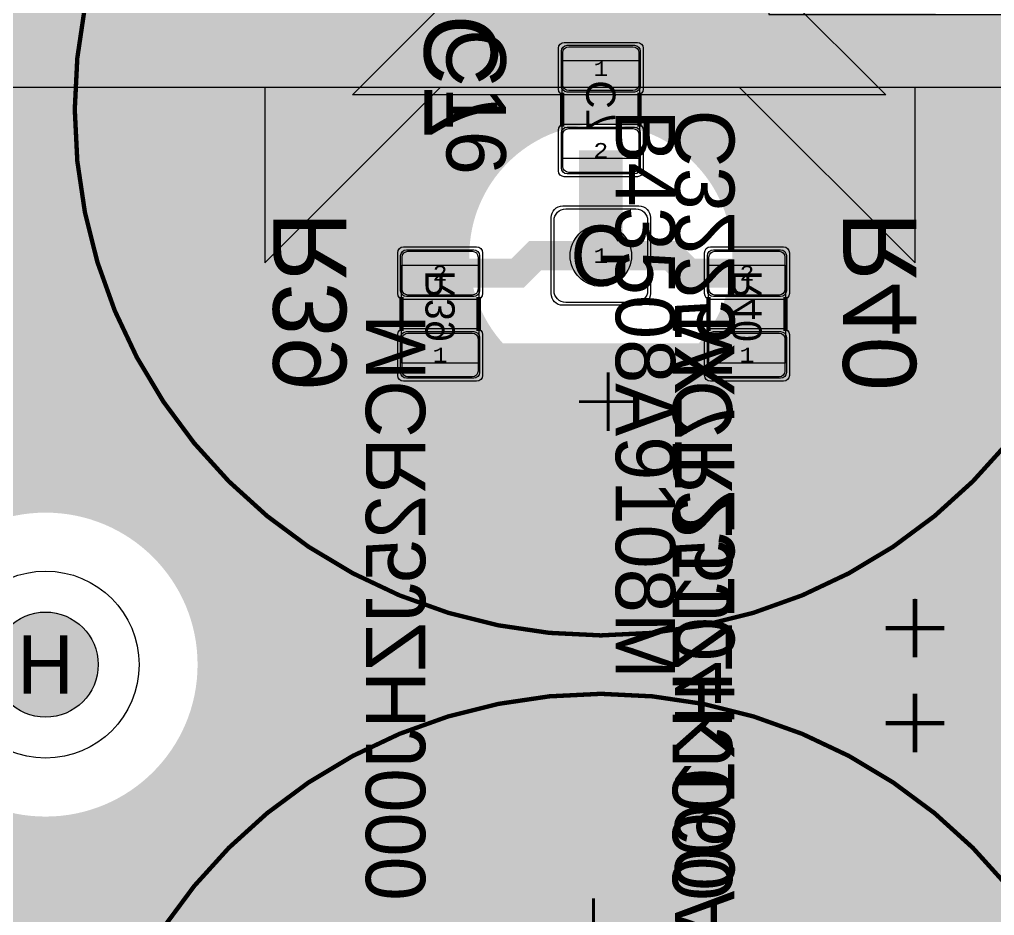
# Model space of a CAD drawing. Extents: x -2 to 260, y -54 to 137.
# Drawn here: x 69.11 to 102.47, y 72.41 to 103.08 of the extents above; entities that cross this region are included whole.
import ezdxf
from ezdxf.enums import TextEntityAlignment as Align

# ---------------------------------------------------------------- set-up
doc = ezdxf.new("R2010")
doc.units = 0
doc.header["$MEASUREMENT"] = 0
for name, color, linetype in [('ASSEMBLY_OUTLINES_BTM', 191, 'CONTINUOUS'), ('ASSEMBLY_OUTLINES_TOP', 102, 'CONTINUOUS'), ('ASSEMBLY_PART_NUMBERS_BTM', 191, 'CONTINUOUS'), ('ASSEMBLY_PART_NUMBERS_TOP', 102, 'CONTINUOUS'), ('ASSEMBLY_REF_DES_BTM', 191, 'CONTINUOUS'), ('ASSEMBLY_REF_DES_TOP', 102, 'CONTINUOUS'), ('DRILL_DRAWING', 21, 'CONTINUOUS'), ('GENERATED_SILKSCREEN_BTM', 255, 'CONTINUOUS'), ('GENERATED_SILKSCREEN_TOP', 140, 'CONTINUOUS'), ('MOUNTING_HOLE_PADS_LAYER14', 150, 'CONTINUOUS'), ('MOUNTING_HOLE_PADS_LAYER15', 230, 'CONTINUOUS'), ('MOUNTING_HOLES_LAYER_BOT17', 42, 'CONTINUOUS'), ('MOUNTING_HOLES_LAYER_TOP', 42, 'CONTINUOUS'), ('PART_HOLES_LAYER_BOTTOM', 30, 'CONTINUOUS'), ('PART_HOLES_LAYER_TOP', 30, 'CONTINUOUS'), ('PART_PADS_LAYER_BOTTOM', 230, 'CONTINUOUS'), ('PART_PADS_LAYER_TOP', 150, 'CONTINUOUS'), ('PART_PADS_SMD_BTM', 230, 'CONTINUOUS'), ('PIN_NUMBERS_BTM', 8, 'CONTINUOUS'), ('PIN_NUMBERS_TOP', 8, 'CONTINUOUS'), ('PLACEMENT_OUTLINES_BTM', 222, 'CONTINUOUS'), ('PLACEMENT_OUTLINES_TOP', 130, 'CONTINUOUS'), ('PLANE_DATA_LAYER_BOTTOM', 230, 'CONTINUOUS'), ('PLANE_DATA_LAYER_TOP', 150, 'CONTINUOUS'), ('PLANE_SHAPES_LAYER_BOTTOM', 230, 'CONTINUOUS'), ('PLANE_SHAPES_LAYER_TOP', 150, 'CONTINUOUS'), ('SILKSCREEN_OUTLINES_BTM', 211, 'CONTINUOUS'), ('SILKSCREEN_OUTLINES_TOP', 150, 'CONTINUOUS'), ('SILKSCREEN_REF_DES_BTM', 211, 'CONTINUOUS'), ('SOLDERMASK_PADS_BTM', 102, 'CONTINUOUS'), ('SOLDERMASK_PADS_TOP', 102, 'CONTINUOUS'), ('SOLDERPASTE_PADS_BTM', 254, 'CONTINUOUS'), ('TRACES_LAYER_BOTTOM', 230, 'CONTINUOUS')]:
    doc.layers.add(name, color=color, linetype=linetype)
doc.styles.add('COURIER_NEW', font='COUR.TTF')
doc.styles.add('VERIBEST_GERBER_0', font='txt')

msp = doc.modelspace()

# ---------------------------------------------------------------- hatches: boundary and pattern name
at = {"layer": 'MOUNTING_HOLES_LAYER_BOT17'}
h = msp.add_hatch(color=256, dxfattribs=at)
edge = h.paths.add_edge_path()
edge.add_arc((70, 81), 1.8, 0, 360)
at = {"layer": 'MOUNTING_HOLES_LAYER_TOP'}
h = msp.add_hatch(color=256, dxfattribs=at)
edge = h.paths.add_edge_path()
edge.add_arc((70, 81), 1.8, 0, 360)
at = {"layer": 'PART_HOLES_LAYER_BOTTOM'}
h = msp.add_hatch(color=256, dxfattribs=at)
edge = h.paths.add_edge_path()
edge.add_arc((89, 95), 1.05, 0, 360)
at = {"layer": 'PART_HOLES_LAYER_TOP'}
h = msp.add_hatch(color=256, dxfattribs=at)
edge = h.paths.add_edge_path()
edge.add_arc((89, 95), 1.05, 0, 360)
at = {"layer": 'PLANE_DATA_LAYER_BOTTOM'}
h = msp.add_hatch(color=256, dxfattribs=at)
h.paths.add_polyline_path([(191.25, 106.968438), (191.249998, 96.03156), (191.249998, 96.031559, -0.198909956), (191.22768, 95.977678), (190.022322, 94.77232, -0.198913366), (189.96844, 94.750002), (177.031562, 94.75, -0.198913366), (176.97768, 94.772318), (171.000002, 100.749998, 0.207684346), (170.999996, 100.75), (166.9262, 100.75, -0.414213562), (166.85, 100.8262), (166.85, 102, 0.414213562), (166.15, 102.7), (163.85, 102.7, 0.414213562), (163.15, 102), (163.15, 100.8262, -0.414213562), (163.0738, 100.75), (159.250004, 100.75, 0.207684346), (159.249998, 100.749998), (153.772321, 95.272318, -0.198913366), (153.718439, 95.25), (139.031562, 95.25, -0.198913366), (138.97768, 95.272318), (133.500002, 100.749998, 0.207684346), (133.499996, 100.75), (128.893236, 100.75, -0.414213562), (128.817036, 100.8262), (128.817036, 100.826201, -0.073248693), (128.820272, 100.848171, 0.073250446), (128.85, 101.05), (128.85, 102.25, 0.414213562), (128.15, 102.95), (127.916493, 102.95, -0.803254448), (127.884402, 103.095313, 4.528129598), (126.115598, 103.095313, -0.803254448), (126.083507, 102.95), (125.85, 102.95, 0.414213562), (125.15, 102.25), (125.15, 101.05, 0.073250446), (125.179728, 100.848171, -0.073248693), (125.182964, 100.826201), (125.182964, 100.8262, -0.414213562), (125.106764, 100.75), (121.750004, 100.75, 0.207684346), (121.749998, 100.749998), (115.772321, 94.772318, -0.198913366), (115.718439, 94.75), (99.781562, 94.75, -0.198913366), (99.72768, 94.772318), (93.750002, 100.749998, 0.207684346), (93.749996, 100.75), (90.9262, 100.75, -0.414213562), (90.85, 100.8262), (90.85, 102, 0.414213562), (90.15, 102.7), (87.85, 102.7, 0.414213562), (87.15, 102), (87.15, 100.8262, -0.414213562), (87.0738, 100.75), (83.500004, 100.75, 0.207684346), (83.499998, 100.749998), (77.522321, 94.772318, -0.198913366), (77.468439, 94.75), (61.031562, 94.75, -0.198913366), (60.97768, 94.772318), (55.000002, 100.749998, 0.207684346), (54.999996, 100.75), (52.893236, 100.75, -0.414213562), (52.817036, 100.8262), (52.817036, 100.826201, -0.073248693), (52.820272, 100.848171, 0.073250446), (52.85, 101.05), (52.85, 102.25, 0.414213562), (52.15, 102.95), (51.916493, 102.95, -0.803254448), (51.884402, 103.095313, 4.528129598), (50.115598, 103.095313, -0.803254448), (50.083507, 102.95), (49.85, 102.95, 0.414213562), (49.15, 102.25), (49.15, 101.05, 0.073250446), (49.179728, 100.848171, -0.073248693), (49.182964, 100.826201), (49.182964, 100.8262, -0.414213562), (49.106764, 100.75), (46.500004, 100.75, 0.207684346), (46.499998, 100.749998), (39.250002, 93.500002), (39.25, 93.499996), (39.250003, 86.190265), (39.250003, 86.190264, -0.535776083), (39.144366, 86.11998, 1.502987551), (39.144365, 75.88002, -0.535776083), (39.250002, 75.809736), (39.250002, 75.809735), (39.25, 69.000004), (39.250003, 68.999999), (46.999998, 61.250002, 0.207684346), (47.000004, 61.25), (49.0738, 61.25, -0.414213562), (49.15, 61.1738), (49.15, 60, 0.414213562), (49.85, 59.3), (52.15, 59.3, 0.414213562), (52.85, 60), (52.85, 61.173799, -0.414213562), (52.9262, 61.249999), (64.449099, 61.249998), (64.96844, 61.249998, -0.198913366), (65.022322, 61.22768), (79.22768, 47.022322, -0.198909956), (79.249998, 46.968441), (79.249998, 46.96844), (79.25, 32.8262, -0.414213562), (79.1738, 32.75), (16.78156, 32.750002, -0.198913366), (16.727678, 32.77232), (14.02232, 35.477678, -0.198909956), (14.000002, 35.531559), (14.000002, 100.71844, -0.198909956), (14.02232, 100.772321), (22.227678, 108.97768, -0.198913366), (22.28156, 108.999998), (58.71844, 108.999998, -0.198913366), (58.772322, 108.97768), (63.499998, 104.250002, 0.207684346), (63.500004, 104.25), (76.249996, 104.25, 0.207684346), (76.250002, 104.250002), (80.977679, 108.977682, -0.198913366), (81.031561, 109), (94.718438, 109, -0.198913366), (94.77232, 108.977682), (100.499998, 103.250002, 0.207684346), (100.500004, 103.25), (115.499996, 103.25, 0.207684346), (115.500002, 103.250002), (121.227679, 108.977682, -0.198913366), (121.281561, 109), (135.968438, 109, -0.198913366), (136.02232, 108.977682), (139.999998, 105.000002, 0.207684346), (140.000004, 105), (152.249996, 105, 0.207684346), (152.250002, 105.000002), (156.227679, 108.977682, -0.198913366), (156.281561, 109), (162.9, 109), (189.21844, 108.999998, -0.198913366), (189.272322, 108.97768), (191.227682, 107.02232, -0.198909956), (191.25, 106.968439)], flags=0)
h.paths.add_polyline_path([(30, 40, -1), (41, 40, -1)], flags=0)
h.paths.add_polyline_path([(48.9, 57, -1), (53.1, 57, -1)], flags=0)
h.paths.add_polyline_path([(64.449099, 48, -1), (75.550901, 48, -1)], flags=0)
h.paths.add_polyline_path([(86.9, 105, -1), (91.1, 105, -1)], flags=0)
h.paths.add_polyline_path([(162.9, 105, -1), (167.1, 105, -1)], flags=0)
for points in [[(88.025, 101.4), (87.0738, 101.4)], [(89.975, 101.4), (90.9262, 101.4)], [(82.525, 91.6), (81.5738, 91.6)], [(84.475, 91.6), (85.4262, 91.6)], [(93.025, 91.6), (92.0738, 91.6)], [(94.975, 91.6), (95.9262, 91.6)], [(83.5, 91.175), (83.5, 90.2238)], [(94, 91.175), (94, 90.2238)]]:
    msp.add_hatch(color=256, dxfattribs=at).paths.add_polyline_path(points, is_closed=False, flags=0)
h = msp.add_hatch(color=256, dxfattribs=at)
h.paths.add_polyline_path([(215, 72.9262, -0.414213562), (214.9238, 72.85), (213.75, 72.85, 0.414213562), (213.05, 72.15), (213.05, 69.85, 0.414213562), (213.75, 69.15), (214.9238, 69.15, -0.414213562), (215, 69.0738), (215, 68.8262, -0.414213562), (214.9238, 68.75), (199.5762, 68.75, -0.414213562), (199.5, 68.8262), (199.5, 76.749996), (199.499997, 76.750001), (197.750002, 78.499998, 0.207684346), (197.749996, 78.5), (192.000004, 78.5, 0.207684346), (191.999998, 78.499998), (190.250002, 76.750002), (190.25, 76.749996), (190.25, 69.8262, -0.414213562), (190.1738, 69.75), (171.4262, 69.75, -0.414213562), (171.35, 69.8262), (171.35, 71, 0.414213562), (170.65, 71.7), (168.35, 71.7, 0.414213562), (167.65, 71), (167.65, 69.8262, -0.414213562), (167.5738, 69.75), (162.1762, 69.75, -0.414213562), (162.1, 69.8262), (162.1, 71, 0.414213562), (161.4, 71.7), (159.1, 71.7, 0.414213562), (158.4, 71), (158.4, 69.8262, -0.414213562), (158.3238, 69.75), (133.9262, 69.75, -0.414213562), (133.85, 69.8262), (133.85, 70.75, 0.414213562), (133.15, 71.45), (130.85, 71.45, 0.414213562), (130.15, 70.75), (130.15, 69.8262, -0.414213562), (130.0738, 69.75), (123.4262, 69.75, -0.414213562), (123.35, 69.8262), (123.35, 70.75, 0.414213562), (122.65, 71.45), (120.35, 71.45, 0.414213562), (119.65, 70.75), (119.65, 69.549999, 0.035735183), (119.657133, 69.450323, -0.035737133), (119.65791, 69.439472), (119.65791, 69.439471, -0.198909956), (119.635592, 69.38559), (98.750002, 48.500002), (98.75, 48.499996), (98.750002, 29.281565), (98.750002, 29.281564, -0.198909956), (98.727684, 29.227683), (93.000002, 23.500002), (93, 23.499996), (93, 12.5762, -0.414213562), (92.9238, 12.5), (89.5762, 12.5, -0.414213562), (89.5, 12.5762), (89.5, 23.499996), (89.499997, 23.500001), (83.77232, 29.227678, -0.198909956), (83.750002, 29.281559), (83.750002, 29.28156), (83.75, 46.499996), (83.749997, 46.500001), (60.500002, 69.749998, 0.207684346), (60.499996, 69.75), (57.4262, 69.75, -0.414213562), (57.35, 69.8262), (57.35, 70.75, 0.414213562), (56.65, 71.45), (54.35, 71.45, 0.414213562), (53.65, 70.75), (53.65, 69.826201, -0.414213562), (53.5738, 69.750001), (48.4262, 69.750001, -0.414213562), (48.35, 69.826201), (48.35, 70.75, 0.414213562), (47.65, 71.45), (45.35, 71.45, 0.414213562), (44.65, 70.75), (44.65, 69.826202, -0.414213562), (44.5738, 69.750002), (43.53156, 69.750002, -0.198913366), (43.477678, 69.77232), (43.02232, 70.227678, -0.198909956), (43.000002, 70.281559), (43.000002, 91.218441, -0.198909956), (43.02232, 91.272322), (43.727678, 91.97768, -0.198913366), (43.78156, 91.999998), (44.3238, 91.999998, -0.414213562), (44.4, 91.923798), (44.4, 90.75, 0.414213562), (45.1, 90.05), (47.4, 90.05, 0.414213562), (48.1, 90.75), (48.1, 91.923798, -0.414213562), (48.1762, 91.999998), (53.5738, 91.999998, -0.414213562), (53.65, 91.923798), (53.65, 90.75, 0.414213562), (54.35, 90.05), (56.65, 90.05, 0.414213562), (57.35, 90.75), (57.35, 91.923798, -0.414213562), (57.4262, 91.999998), (64.797837, 91.999998), (81, 91.999999), (81.5738, 91.999999, -0.414213562), (81.65, 91.923799), (81.65, 91, 0.414213562), (82.35, 90.3), (84.65, 90.3, 0.414213562), (85.35, 91), (85.35, 91.923799, -0.414213562), (85.4262, 91.999999), (92.0738, 91.999999, -0.414213562), (92.15, 91.923799), (92.15, 91, 0.414213562), (92.85, 90.3), (95.15, 90.3, 0.414213562), (95.85, 91), (95.85, 91.923799, -0.414213562), (95.9262, 91.999999), (119.5738, 91.999999, -0.414213562), (119.65, 91.923799), (119.65, 91, 0.414213562), (120.35, 90.3), (122.65, 90.3, 0.414213562), (123.35, 91), (123.35, 91.923799, -0.414213562), (123.4262, 91.999999), (130.0738, 91.999999, -0.414213562), (130.15, 91.923799), (130.15, 91, 0.414213562), (130.85, 90.3), (133.15, 90.3, 0.414213562), (133.85, 91), (133.85, 91.923799, -0.414213562), (133.9262, 91.999999), (140.797837, 91.999999), (158.3238, 92, -0.414213562), (158.4, 91.9238), (158.4, 91, 0.414213562), (159.1, 90.3), (161.4, 90.3, 0.414213562), (162.1, 91), (162.1, 91.9238, -0.414213562), (162.1762, 92), (167.8238, 92, -0.414213562), (167.9, 91.9238), (167.9, 91, 0.414213562), (168.6, 90.3), (170.9, 90.3, 0.414213562), (171.6, 91), (171.6, 91.9238, -0.414213562), (171.6762, 92), (190.249996, 92, 0.207684346), (190.250002, 92.000002), (193.227679, 94.977682, -0.198913366), (193.281561, 95), (198.71844, 94.999998, -0.198913366), (198.772322, 94.97768), (201.22768, 92.522322, -0.198909956), (201.249998, 92.468441), (201.249998, 92.46844), (201.25, 87.000004), (201.250003, 86.999999), (209, 79.25), (209.749998, 78.500002, 0.207684346), (209.750004, 78.5), (214.21844, 78.499998, -0.198913366), (214.272322, 78.47768), (214.977682, 77.77232, -0.198909956), (215, 77.718439)], flags=0)
h.paths.add_polyline_path([(64.797837, 81, -1), (75.202163, 81, -1)], flags=0)
h.paths.add_polyline_path([(89.98, 14.19, -1), (92.68, 14.19, -1)], flags=0)
h.paths.add_polyline_path([(89.98, 18, -1), (92.68, 18, -1)], flags=0)
h.paths.add_polyline_path([(89.98, 21.81, -1), (92.68, 21.81, -1)], flags=0)
h.paths.add_polyline_path([(96.999998, 65.249998), (97, 65.250004), (97, 68.249996), (96.999997, 68.250001), (95.622318, 69.62768, -0.198909956), (95.6, 69.681561), (95.6, 70.75, 0.414213562), (94.9, 71.45), (92.6, 71.45, 0.414213562), (91.9, 70.75), (91.9, 69.8262, -0.414213562), (91.8238, 69.75), (86.1762, 69.75, -0.414213562), (86.1, 69.8262), (86.1, 70.75, 0.414213562), (85.4, 71.45), (83.1, 71.45, 0.414213562), (82.4, 70.75), (82.4, 69.8262, -0.414213562), (82.3238, 69.75), (81.000008, 69.75, 0.414213562), (81, 69.749992), (81, 69.250008, 0.414213562), (81.000008, 69.25), (82.316036, 69.249998, -0.414213562), (82.392236, 69.173798), (82.392236, 69.173797, -0.198909956), (82.369918, 69.119916), (81.000002, 67.750002), (81, 67.749996), (81, 65.250004), (81.000003, 65.249999), (82.499998, 63.750002, 0.207684346), (82.500004, 63.75), (85.4238, 63.75, -0.414213562), (85.5, 63.6738), (85.5, 53.500008, 0.414213562), (85.500008, 53.5), (92.749992, 53.5, 0.414213562), (92.75, 53.500008), (92.75, 63.6738, -0.414213562), (92.8262, 63.75), (95.499996, 63.75, 0.207684346), (95.500002, 63.750002)], flags=0)
h.paths.add_polyline_path([(102.797837, 81, -1), (113.202163, 81, -1)], flags=0)
h.paths.add_polyline_path([(140.797837, 81, -1), (151.202163, 81, -1)], flags=0)
h.paths.add_polyline_path([(173.797837, 81, -1), (184.202163, 81, -1)], flags=0)
h.paths.add_polyline_path([(209, 71, -1), (212.5, 71, -1)], flags=0)
h.paths.add_polyline_path([(213.1, 73.15, 0.414213562), (213.8, 73.85), (213.8, 75.15, 0.414213562), (213.1, 75.85), (209.9, 75.85, 0.414213562), (209.2, 75.15), (209.2, 73.85, 0.414213562), (209.9, 73.15)], flags=0)
at = {"layer": 'PLANE_DATA_LAYER_TOP'}
h = msp.add_hatch(color=256, dxfattribs=at)
h.paths.add_polyline_path([(256.75, 69.0762, -0.414213562), (256.6738, 69), (217.28156, 69.000002, -0.198913366), (217.227678, 69.02232), (212.250002, 73.999998, 0.207684346), (212.249996, 74), (207.000004, 74, 0.207684346), (206.999998, 73.999998), (203.022321, 70.022318, -0.198913366), (202.968439, 70), (194.250004, 70, 0.207684346), (194.249998, 69.999998), (191.000002, 66.750002), (191, 66.749996), (190.999998, 50.03156), (190.999998, 50.031559, -0.198909956), (190.97768, 49.977678), (189.272322, 48.27232, -0.198913366), (189.21844, 48.250002), (151.316201, 48.25, -0.396375402), (151.240144, 48.321533, 0.969816636), (140.75, 48), (140.75, 47.999999, 0.169411863), (141.889093, 44.734583, -0.169411131), (141.905626, 44.687188), (141.905626, 44.687187, -0.198909956), (141.883308, 44.633306), (141.272322, 44.02232, -0.198913366), (141.21844, 44.000002), (111.601695, 44, -0.683758196), (111.550167, 44.132336, 0.210053478), (113.25, 47.999999), (113.25, 48, 1.564143144), (104.59963, 44.000002), (104.599633, 44, -0.307107077), (104.647644, 43.929206), (104.647644, 43.929205, -0.198909956), (104.625326, 43.875324), (98.000002, 37.250002), (98, 37.249996), (98, 12.5762, -0.414213562), (97.9238, 12.5), (94.8262, 12.5, -0.414213562), (94.75, 12.5762), (94.75, 30.249996), (94.749997, 30.250001), (85.000002, 39.999998, 0.207684346), (84.999996, 40), (40.825655, 40, -0.410029908), (40.749463, 40.07511, 0.545155528), (33.263933, 44.75, 0.208175495), (30.499999, 41.600779, 0.074019), (30.250537, 40.07511, -0.410029908), (30.174345, 40), (27.53156, 40.000002, -0.198913366), (27.477678, 40.02232), (22.77232, 44.727678, -0.198909956), (22.750002, 44.781559), (22.750002, 100.46844, -0.198909956), (22.77232, 100.522321), (29.477679, 107.227682, -0.198913366), (29.531561, 107.25), (31.75, 107.25), (46.25, 107.249998), (50.8488, 107.249998, -0.414213562), (50.925, 107.173798), (50.925, 107.170941, -0.393991976), (50.854094, 107.094925, 28.750872735), (51.145906, 107.094925, -0.393991976), (51.075, 107.170941), (51.075, 107.173798, -0.414213562), (51.1512, 107.249998), (52.71844, 107.249998, -0.198913366), (52.772322, 107.22768), (59.499998, 100.500002, 0.207684346), (59.500004, 100.5), (80.499996, 100.5, 0.207684346), (80.500002, 100.500002), (84.5, 104.500001), (86.9, 106.900002), (87.477678, 107.47768, -0.198913366), (87.53156, 107.499998), (91.71844, 107.499998, -0.198913366), (91.772322, 107.47768), (95.06, 104.190001), (98.749998, 100.500002, 0.207684346), (98.750004, 100.5), (117.999996, 100.5, 0.207684346), (118.000002, 100.500002), (122.5, 105.000001), (124.9, 107.400002), (124.977678, 107.47768, -0.198913366), (125.03156, 107.499998), (129.71844, 107.499998, -0.198913366), (129.772322, 107.47768), (136.749998, 100.500002, 0.207684346), (136.750004, 100.5), (156.749996, 100.5, 0.207684346), (156.750002, 100.500002), (160.5, 104.250001), (160.75, 104.500001), (162.9, 106.650002), (163.727678, 107.47768, -0.198913366), (163.78156, 107.499998), (172.96844, 107.499998, -0.198913366), (173.022322, 107.47768), (173.75, 106.750002), (184.5, 96.000001), (193.5, 87), (193.749998, 86.750002, 0.207684346), (193.750004, 86.75), (209.999996, 86.75, 0.207684346), (210.000002, 86.750002), (211.999998, 88.749998), (212, 88.750004), (212.000002, 97.46844), (212.000002, 97.468441, -0.198909956), (212.02232, 97.522322), (212.477678, 97.97768, -0.198913366), (212.53156, 97.999998), (214.96844, 97.999998, -0.198913366), (215.022322, 97.97768), (215.47768, 97.522322, -0.198909956), (215.499998, 97.468441), (215.499998, 97.46844), (215.5, 88.750004), (215.500003, 88.749999), (217.499998, 86.750002, 0.207684346), (217.500004, 86.75), (231.999996, 86.75, 0.207684346), (232.000002, 86.750002), (244.977678, 99.72768, -0.198913366), (245.03156, 99.749998), (250.71844, 99.749998, -0.198913366), (250.772322, 99.72768), (251.22768, 99.272322, -0.198909956), (251.249998, 99.218441), (251.249998, 94.531559, -0.198909956), (251.22768, 94.477678), (250.772322, 94.02232, -0.198913366), (250.71844, 94.000002), (248.500004, 94, 0.207684346), (248.499998, 93.999998), (243.750002, 89.250002), (243.75, 89.249996), (243.75, 82.500004), (243.750003, 82.499999), (245.1, 81.150001), (247.499998, 78.750002, 0.207684346), (247.500004, 78.75), (256.6738, 78.75, -0.414213562), (256.75, 78.6738)], flags=0)
h.paths.add_polyline_path([(31.75, 81, -1), (42.25, 81, -1)], flags=0)
h.paths.add_polyline_path([(48.9, 57, -1), (53.1, 57, -1)], flags=0)
h.paths.add_polyline_path([(46.5, 95, -1), (55.5, 95, -1)], flags=0)
h.paths.add_polyline_path([(46.25, 67, -1), (55.75, 67, -1)], flags=0)
h.paths.add_polyline_path([(64.75, 81, -1), (75.25, 81, -1)], flags=0)
h.paths.add_polyline_path([(64.511376, 48, -1), (75.488624, 48, -1)], flags=0)
h.paths.add_polyline_path([(86.9, 57, -1), (91.1, 57, -1)], flags=0)
h.paths.add_polyline_path([(86.9, 105, -1), (91.1, 105, -1)], flags=0)
h.paths.add_polyline_path([(84.5, 67, -1), (93.5, 67, -1)], flags=0)
h.paths.add_polyline_path([(84.5, 95, -1), (93.5, 95, -1)], flags=0)
h.paths.add_polyline_path([(95.06, 14.19, -1), (97.76, 14.19, -1)], flags=0)
h.paths.add_polyline_path([(95.06, 18, -1), (97.76, 18, -1)], flags=0)
h.paths.add_polyline_path([(95.06, 21.81, -1), (97.76, 21.81, -1)], flags=0)
h.paths.add_polyline_path([(102.75, 81, -1), (113.25, 81, -1)], flags=0)
h.paths.add_polyline_path([(124.9, 57, -1), (129.1, 57, -1)], flags=0)
h.paths.add_polyline_path([(124.9, 105, -1), (129.1, 105, -1)], flags=0)
h.paths.add_polyline_path([(122.5, 67, -1), (131.5, 67, -1)], flags=0)
h.paths.add_polyline_path([(122.5, 95, -1), (131.5, 95, -1)], flags=0)
h.paths.add_polyline_path([(140.75, 81, -1), (151.25, 81, -1)], flags=0)
h.paths.add_polyline_path([(162.9, 57, -1), (167.1, 57, -1)], flags=0)
h.paths.add_polyline_path([(162.9, 105, -1), (167.1, 105, -1)], flags=0)
h.paths.add_polyline_path([(160.75, 95, -1), (169.25, 95, -1)], flags=0)
h.paths.add_polyline_path([(160.5, 67, -1), (169.5, 67, -1)], flags=0)
h.paths.add_polyline_path([(173.75, 81, -1), (184.25, 81, -1)], flags=0)
h.paths.add_polyline_path([(188.6, 48.8, 0.414213562), (189.5, 49.7), (189.5, 52.3, 0.414213562), (188.6, 53.2), (185.4, 53.2, 0.414213562), (184.5, 52.3), (184.5, 49.7, 0.414213562), (185.4, 48.8)], flags=0)
h.paths.add_polyline_path([(188.6, 56.3, 0.414213562), (189.5, 57.2), (189.5, 59.8, 0.414213562), (188.6, 60.7), (185.4, 60.7, 0.414213562), (184.5, 59.8), (184.5, 57.2, 0.414213562), (185.4, 56.3)], flags=0)
h.paths.add_polyline_path([(188.6, 63.55, 0.414213562), (189.5, 64.45), (189.5, 67.05, 0.414213562), (188.6, 67.95), (185.4, 67.95, 0.414213562), (184.5, 67.05), (184.5, 64.45, 0.414213562), (185.4, 63.55)], flags=0)
h.paths.add_polyline_path([(195.913742, 73.56043, 0.233034355), (196.5, 74.749999), (196.5, 74.75, 1), (193.5, 74.75), (193.5, 74.749999, 0.233034355), (194.086258, 73.56043, -0.492832038), (194.086258, 73.43957, 0.233034355), (193.5, 72.250001), (193.5, 72.25, 1), (196.5, 72.25), (196.5, 72.250001, 0.233034355), (195.913742, 73.43957, -0.492832038)], flags=0)
h.paths.add_polyline_path([(212.2, 90.25, -1), (215.2, 90.25, -1)], flags=0)
h.paths.add_polyline_path([(212.2, 95.75, -1), (215.2, 95.75, -1)], flags=0)
h.paths.add_polyline_path([(218.75, 71, -1), (222.25, 71, -1)], flags=0)
h.paths.add_polyline_path([(246.6, 97.575, -1), (250.4, 97.575, -1)], flags=0)
h.paths.add_polyline_path([(247.75, 76.95, -1), (250.75, 76.95, -1)], flags=0)
h.paths.add_polyline_path([(249.312143, 71.584474, 3.137153567), (249.312143, 72.915526, -0.516570245), (249.187857, 72.915526, 0.516575837), (247.312143, 72.915526, -0.516570245), (247.187857, 72.915526, 3.137153567), (247.187857, 71.584474, -0.516570245), (247.312143, 71.584474, 0.516575837), (249.187857, 71.584474, -0.516570245)], flags=0)
h.paths.add_polyline_path([(253.25, 76.95, -1), (256.25, 76.95, -1)], flags=0)
at = {"layer": 'PLANE_SHAPES_LAYER_BOTTOM'}
for points in [[(191.25, 100.75), (14, 100.75), (22.25, 109), (58.75, 109), (59.75, 108), (59.75, 104.25), (81, 104.25), (81, 109), (94.75, 109), (94.75, 103.25), (121.25, 103.25), (121.25, 109), (136, 109), (136, 105), (156.25, 105), (156.25, 109), (189.25, 109), (191.25, 107)], [(77.5, 94.75), (83.5, 100.75), (77.5, 100.75)], [(93.75, 100.75), (99.75, 94.75), (99.75, 100.75)]]:
    msp.add_hatch(color=256, dxfattribs=at).paths.add_polyline_path(points, flags=0)
h = msp.add_hatch(color=256, dxfattribs=at)
h.paths.add_polyline_path([(190.25, 69.75), (43.5, 69.75), (43, 70.25), (43, 91.25), (43.75, 92), (190.25, 92)])
h.paths.add_polyline_path([(64.797837, 81, -1), (75.202163, 81, -1)], flags=0)
h.paths.add_polyline_path([(102.797837, 81, -1), (113.202163, 81, -1)], flags=0)
h.paths.add_polyline_path([(140.797837, 81, -1), (151.202163, 81, -1)], flags=0)
h.paths.add_polyline_path([(173.797837, 81, -1), (184.202163, 81, -1)], flags=0)
at = {"layer": 'PLANE_SHAPES_LAYER_TOP'}
msp.add_hatch(color=256, dxfattribs=at).paths.add_polyline_path([(98.75, 100.5), (80.5, 100.5), (87.5, 107.5), (91.75, 107.5)], flags=0)
h = msp.add_hatch(color=256, dxfattribs=at)
h.paths.add_polyline_path([(191, 50), (189.25, 48.25), (151.244044, 48.25, 1.382370896), (141.931678, 44.681678), (141.25, 44), (111.400368, 44, 2.720293875), (104.599632, 44), (103.5, 44), (98, 38.5), (98, 44.75), (87.75, 44.75), (87.75, 40), (40.75, 40, 0.00011719), (40.749999, 40.002461, 0.549651854), (33.263932, 44.75), (22.75, 44.75), (22.75, 100.5), (180, 100.5), (180, 97.5), (183, 97.5), (191, 89.5)], flags=0)
h.paths.add_polyline_path([(31.75, 81, -1), (42.25, 81, -1)], flags=0)
h.paths.add_polyline_path([(46.5, 95, -1), (55.5, 95, -1)], flags=0)
h.paths.add_polyline_path([(46.25, 67, -1), (55.75, 67, -1)], flags=0)
h.paths.add_polyline_path([(64.75, 81, -1), (75.25, 81, -1)], flags=0)
h.paths.add_polyline_path([(64.511376, 48, -1), (75.488624, 48, -1)], flags=0)
h.paths.add_polyline_path([(84.5, 67, -1), (93.5, 67, -1)], flags=0)
h.paths.add_polyline_path([(84.5, 95, -1), (93.5, 95, -1)], flags=0)
h.paths.add_polyline_path([(102.75, 81, -1), (113.25, 81, -1)], flags=0)
h.paths.add_polyline_path([(122.5, 67, -1), (131.5, 67, -1)], flags=0)
h.paths.add_polyline_path([(122.5, 95, -1), (131.5, 95, -1)], flags=0)
h.paths.add_polyline_path([(140.75, 81, -1), (151.25, 81, -1)], flags=0)
h.paths.add_polyline_path([(160.75, 95, -1), (169.25, 95, -1)], flags=0)
h.paths.add_polyline_path([(160.5, 67, -1), (169.5, 67, -1)], flags=0)
h.paths.add_polyline_path([(173.75, 81, -1), (184.25, 81, -1)], flags=0)

# ---------------------------------------------------------------- linework, layer by layer
at = {"layer": 'ASSEMBLY_OUTLINES_BTM'}
for points in [[(87.68, 98.33), (87.68, 101.68), (90.32, 101.68), (90.32, 98.33)], [(82.18, 91.32), (82.18, 94.67), (84.82, 94.67), (84.82, 91.32)], [(92.68, 91.32), (92.68, 94.67), (95.32, 94.67), (95.32, 91.32)]]:
    msp.add_lwpolyline(points, close=True, dxfattribs=at)
at = {"layer": 'ASSEMBLY_OUTLINES_TOP', "const_width": 0.1}
for points in [[(89.25, 91), (89.25, 89)], [(88.25, 90), (90.25, 90)], [(88.75, 71), (88.75, 73)]]:
    msp.add_lwpolyline(points, dxfattribs=at)
at = {"layer": 'ASSEMBLY_OUTLINES_TOP'}
for centre in [(89, 100), (89, 100), (89, 62), (89, 62)]:
    msp.add_circle(centre, 18, dxfattribs=at)
at = {"layer": 'GENERATED_SILKSCREEN_BTM'}
for points, const_width in [([(85.44, 102.47), (85.0975, 102.89), (85.09, 102.9025), (85.08, 102.905), (85.07, 102.91), (85.0575, 102.9125), (83.3425, 102.9125), (83.33, 102.91), (83.32, 102.905), (83.315, 102.9), (83.31, 102.8975), (83.3025, 102.89), (82.96, 102.47), (82.9575, 102.4625), (82.955, 102.455), (82.9525, 102.4525), (82.95, 102.4425), (82.95, 101.6), (82.9525, 101.5875), (82.955, 101.5825), (82.9575, 101.575), (82.96, 101.5675), (83.3025, 101.145), (83.315, 101.135), (83.335, 101.13), (83.3475, 101.1325), (83.3625, 101.1375), (83.3725, 101.145), (83.3825, 101.1575), (83.39, 101.17), (83.3925, 101.1825), (83.3925, 101.195), (83.385, 101.205), (83.0525, 101.6175), (83.0525, 102.425), (83.3675, 102.81), (85.0325, 102.81), (85.3475, 102.425), (85.3475, 101.6175), (85.015, 101.205), (85.01, 101.195), (85.0075, 101.1825), (85.01, 101.17), (85.0175, 101.1575), (85.0275, 101.145), (85.04, 101.1375), (85.0525, 101.1325), (85.07, 101.13), (85.085, 101.135), (85.0975, 101.145), (85.44, 101.5675), (85.445, 101.5775), (85.4475, 101.58), (85.4475, 101.5875), (85.45, 101.59), (85.45, 101.5925), (85.45, 101.6), (85.45, 102.4425), (85.4475, 102.4525), (85.445, 102.4625), (85.44, 102.47)], 0.25), ([(85.375, 100.21), (85.3925, 100.215), (85.41, 100.2125), (85.425, 100.2), (85.435, 100.1875), (85.44, 100.17), (85.4425, 100.1525), (85.435, 100.1375), (85.4225, 100.125), (83.025, 98.7775), (83.0125, 98.7725), (83.0025, 98.7725), (82.9925, 98.7725), (82.9825, 98.7775), (82.9675, 98.785), (82.9575, 98.795), (82.9525, 98.8075), (82.95, 98.82), (82.95, 100.5075), (82.955, 100.525), (82.9675, 100.5375), (82.9825, 100.5475), (83.0025, 100.55), (83.02, 100.5475), (83.0375, 100.5375), (83.05, 100.525), (83.0525, 100.5075), (83.0525, 98.905), (85.375, 100.21)], 0.25), ([(78.73, 94.39125), (78.725, 94.38375), (78.7125, 94.38125), (78.7, 94.37375), (78.6875, 94.37375), (78.1725, 94.37375), (78.16, 94.37375), (78.1525, 94.38125), (78.145, 94.38125), (78.1425, 94.38375), (78.14, 94.38625), (78.1325, 94.39125), (77.79, 94.81625), (77.785, 94.82875), (77.7825, 94.83625), (77.78, 94.84875), (77.78, 96.10875), (77.785, 96.13125), (77.7975, 96.14375), (77.8125, 96.15875), (77.83, 96.16375), (80.23, 96.16375), (80.25, 96.15875), (80.2625, 96.14625), (80.27, 96.13125), (80.2725, 96.11375), (80.27, 96.09375), (80.2625, 96.07625), (80.25, 96.06375), (80.23, 96.05875), (79.08, 96.05875), (79.08, 94.88375), (80.245, 94.47375), (80.2625, 94.46375), (80.2725, 94.44625), (80.275, 94.42625), (80.27, 94.41125), (80.2625, 94.39625), (80.2475, 94.38375), (80.2325, 94.37625), (80.2125, 94.38125), (79.0475, 94.79125), (78.73, 94.39125)], 0.254), ([(77.8825, 96.05875), (77.8825, 94.86125), (78.1975, 94.47375), (78.6625, 94.47375), (78.98, 94.86125), (78.98, 96.05875), (77.8825, 96.05875)], 0.254), ([(98.23, 94.39125), (98.225, 94.38375), (98.2125, 94.38125), (98.2, 94.37375), (98.1875, 94.37375), (97.6725, 94.37375), (97.66, 94.37375), (97.6525, 94.38125), (97.645, 94.38125), (97.6425, 94.38375), (97.64, 94.38625), (97.6325, 94.39125), (97.29, 94.81625), (97.285, 94.82875), (97.2825, 94.83625), (97.28, 94.84875), (97.28, 96.10875), (97.285, 96.13125), (97.2975, 96.14375), (97.3125, 96.15875), (97.33, 96.16375), (99.73, 96.16375), (99.75, 96.15875), (99.7625, 96.14625), (99.77, 96.13125), (99.7725, 96.11375), (99.77, 96.09375), (99.7625, 96.07625), (99.75, 96.06375), (99.73, 96.05875), (98.58, 96.05875), (98.58, 94.88375), (99.745, 94.47375), (99.7625, 94.46375), (99.7725, 94.44625), (99.775, 94.42625), (99.77, 94.41125), (99.7625, 94.39625), (99.7475, 94.38375), (99.7325, 94.37625), (99.7125, 94.38125), (98.5475, 94.79125), (98.23, 94.39125)], 0.25), ([(97.3825, 96.05875), (97.3825, 94.86125), (97.6975, 94.47375), (98.1625, 94.47375), (98.48, 94.86125), (98.48, 96.05875), (97.3825, 96.05875)], 0.25), ([(80.27, 93.35625), (79.9275, 93.77875), (79.915, 93.79125), (79.9075, 93.79375), (79.9, 93.79375), (79.8825, 93.79125), (79.865, 93.78125), (79.8525, 93.76875), (79.8425, 93.75375), (79.84, 93.73625), (79.845, 93.71875), (80.1775, 93.31125), (80.1775, 92.50375), (79.8625, 92.11375), (79.3975, 92.11375), (79.08, 92.49875), (79.08, 92.91375), (79.075, 92.93375), (79.065, 92.94625), (79.0475, 92.95375), (79.03, 92.95625), (79.0125, 92.95375), (78.995, 92.94625), (78.985, 92.93375), (78.98, 92.91375), (78.98, 92.49875), (78.6625, 92.11375), (78.1975, 92.11375), (77.8825, 92.50375), (77.8825, 93.31125), (78.215, 93.71875), (78.22, 93.73625), (78.2175, 93.75375), (78.21, 93.76875), (78.195, 93.78125), (78.18, 93.79125), (78.1625, 93.79375), (78.1525, 93.79375), (78.145, 93.79125), (78.1325, 93.77875), (77.79, 93.35625), (77.7875, 93.34875), (77.785, 93.34125), (77.7825, 93.33875), (77.78, 93.32875), (77.78, 92.48625), (77.7825, 92.47375), (77.785, 92.46875), (77.7875, 92.46125), (77.79, 92.45375), (78.1325, 92.03125), (78.145, 92.02375), (78.155, 92.02125), (78.1625, 92.01625), (78.1725, 92.01375), (78.6875, 92.01375), (78.695, 92.01625), (78.7125, 92.02125), (78.725, 92.02375), (78.73, 92.03125), (79.03, 92.39875), (79.33, 92.03125), (79.335, 92.02875), (79.34, 92.02375), (79.3425, 92.02125), (79.3475, 92.02125), (79.365, 92.01625), (79.3725, 92.01375), (79.8875, 92.01375), (79.9, 92.01625), (79.91, 92.02125), (79.92, 92.02375), (79.9275, 92.03125), (80.27, 92.45375), (80.275, 92.46375), (80.2775, 92.46625), (80.2775, 92.47375), (80.28, 92.47625), (80.28, 92.47875), (80.28, 92.48625), (80.28, 93.32875), (80.2775, 93.33875), (80.275, 93.34875), (80.27, 93.35625)], 0.254), ([(99.73, 92.28125), (99.75, 92.27875), (99.7625, 92.26625), (99.77, 92.24875), (99.7725, 92.23125), (99.77, 92.21375), (99.7625, 92.19875), (99.75, 92.18625), (99.73, 92.18125), (98.9725, 92.18125), (98.9725, 92.06375), (98.9675, 92.04625), (98.9575, 92.03125), (98.94, 92.02375), (98.9225, 92.02125), (98.9025, 92.02375), (98.885, 92.03125), (98.8725, 92.04625), (98.87, 92.06375), (98.87, 92.18125), (97.4, 92.18125), (97.3875, 92.18375), (97.3775, 92.18875), (97.3675, 92.20125), (97.36, 92.21375), (97.355, 92.22875), (97.3525, 92.24375), (97.355, 92.25625), (97.365, 92.26875), (98.8825, 93.78625), (98.8975, 93.79625), (98.9125, 93.80125), (98.9275, 93.79875), (98.945, 93.78875), (98.9575, 93.78375), (98.965, 93.77375), (98.97, 93.76375), (98.9725, 93.75125), (98.9725, 92.28125), (99.73, 92.28125)], 0.25), ([(98.87, 93.62625), (97.5275, 92.28125), (98.87, 92.28125), (98.87, 93.62625)], 0.25), ([(80.27, 90.99375), (79.9275, 91.41375), (79.915, 91.42625), (79.9, 91.42875), (79.8825, 91.42625), (79.865, 91.41625), (79.8525, 91.40625), (79.8425, 91.38875), (79.84, 91.37375), (79.845, 91.35625), (80.1775, 90.94875), (80.1775, 90.14125), (79.8625, 89.75125), (78.965, 89.75125), (79.24, 90.09125), (79.245, 90.10125), (79.2475, 90.10375), (79.25, 90.11125), (79.25, 90.12125), (79.25, 90.96375), (79.25, 90.97375), (79.245, 90.98875), (79.24, 90.99375), (78.9, 91.41375), (78.8975, 91.41875), (78.8925, 91.42375), (78.885, 91.42875), (78.8675, 91.43375), (78.8575, 91.43625), (78.1725, 91.43625), (78.16, 91.43375), (78.15, 91.42875), (78.1425, 91.42375), (78.14, 91.41875), (78.1325, 91.41375), (77.79, 90.99375), (77.7875, 90.98375), (77.785, 90.97625), (77.7825, 90.97375), (77.78, 90.96375), (77.78, 90.12125), (77.7825, 90.11125), (77.7825, 90.10875), (77.785, 90.10625), (77.7875, 90.09875), (77.79, 90.08875), (78.1325, 89.66875), (78.145, 89.66125), (78.155, 89.65875), (78.1625, 89.65375), (78.1725, 89.65125), (79.8875, 89.65125), (79.895, 89.65375), (79.9125, 89.65875), (79.9175, 89.66125), (79.9275, 89.66875), (80.27, 90.08875), (80.275, 90.10125), (80.2775, 90.10375), (80.2775, 90.10875), (80.28, 90.11375), (80.28, 90.11625), (80.28, 90.12125), (80.28, 90.96375), (80.2775, 90.97375), (80.275, 90.98375), (80.27, 90.99375)], 0.254), ([(78.1975, 91.33375), (78.8325, 91.33375), (79.15, 90.94875), (79.15, 90.14125), (78.8325, 89.75125), (78.1975, 89.75125), (77.8825, 90.14125), (77.8825, 90.94875), (78.1975, 91.33375)], 0.254), ([(97.6325, 91.41375), (97.29, 90.99375), (97.2875, 90.98375), (97.285, 90.97625), (97.2825, 90.97375), (97.28, 90.96375), (97.28, 90.12125), (97.2825, 90.11125), (97.2825, 90.10875), (97.285, 90.10625), (97.2875, 90.09875), (97.29, 90.08875), (97.6325, 89.66875), (97.645, 89.66125), (97.655, 89.65875), (97.6625, 89.65375), (97.6725, 89.65125), (99.3875, 89.65125), (99.395, 89.65375), (99.4125, 89.65875), (99.4175, 89.66125), (99.4275, 89.66875), (99.77, 90.08875), (99.7725, 90.09875), (99.775, 90.10375), (99.7775, 90.10875), (99.78, 90.11375), (99.78, 90.12125), (99.78, 90.96375), (99.7775, 90.97375), (99.775, 90.98375), (99.77, 90.99375), (99.4275, 91.41375), (99.4225, 91.41875), (99.42, 91.42375), (99.4125, 91.42875), (99.395, 91.43375), (99.3875, 91.43625), (97.6725, 91.43625), (97.6625, 91.43375), (97.655, 91.42875), (97.645, 91.42375), (97.6325, 91.41375)], 0.25), ([(97.6975, 91.33375), (99.3625, 91.33375), (99.4875, 91.18625), (97.515, 89.97625), (97.3825, 90.14125), (97.3825, 90.94875), (97.6975, 91.33375)], 0.25), ([(99.5525, 91.10625), (99.6775, 90.94875), (99.6775, 90.14125), (99.3625, 89.75125), (97.6975, 89.75125), (97.58, 89.89875), (99.5525, 91.10625)], 0.25)]:
    msp.add_lwpolyline(points, dxfattribs=dict(at, const_width=const_width))
at = {"layer": 'GENERATED_SILKSCREEN_BTM', "const_width": 0.15}
for points in [[(87.680005, 99.416164, 0.000011642), (87.679995, 99.416156), (87.679995, 100.583844, 0.000011642), (87.680005, 100.583836), (87.680005, 99.416164)], [(90.320005, 99.416156, 0.000011642), (90.319995, 99.416164), (90.319995, 100.583836, 0.000011642), (90.320005, 100.583844), (90.320005, 99.416156)], [(82.180005, 92.416164, 0.000011642), (82.179995, 92.416156), (82.179995, 93.583844, 0.000011642), (82.180005, 93.583836), (82.180005, 92.416164)], [(84.820005, 92.416156, 0.000011642), (84.819995, 92.416164), (84.819995, 93.583836, 0.000011642), (84.820005, 93.583844), (84.820005, 92.416156)], [(92.680005, 92.416164, 0.000011642), (92.679995, 92.416156), (92.679995, 93.583844, 0.000011642), (92.680005, 93.583836), (92.680005, 92.416164)], [(95.320005, 92.416156, 0.000011642), (95.319995, 92.416164), (95.319995, 93.583836, 0.000011642), (95.320005, 93.583844), (95.320005, 92.416156)]]:
    msp.add_lwpolyline(points, format="xyb", dxfattribs=at)
at = {"layer": 'GENERATED_SILKSCREEN_TOP', "const_width": 0.15}
for points in [[(71, 100, -1), (107, 100, -1)], [(71, 100, -1), (107, 100, -1)], [(71, 62, -1), (107, 62, -1)], [(71, 62, -1), (107, 62, -1)]]:
    msp.add_lwpolyline(points, format="xyb", close=True, dxfattribs=at)
for points in [[(99.75, 81.25), (99.75, 83.25)], [(100.75, 82.25), (98.75, 82.25)], [(99.75, 80), (99.75, 78)], [(98.75, 79), (100.75, 79)]]:
    msp.add_lwpolyline(points, dxfattribs=at)
at = {"layer": 'MOUNTING_HOLE_PADS_LAYER14'}
msp.add_circle((70, 81), 3.2, dxfattribs=at)
at = {"layer": 'MOUNTING_HOLE_PADS_LAYER15'}
msp.add_circle((70, 81), 3.2, dxfattribs=at)
at = {"layer": 'MOUNTING_HOLES_LAYER_BOT17'}
msp.add_circle((70, 81), 1.8, dxfattribs=at)
at = {"layer": 'MOUNTING_HOLES_LAYER_TOP'}
msp.add_circle((70, 81), 1.8, dxfattribs=at)
at = {"layer": 'PART_HOLES_LAYER_BOTTOM'}
msp.add_circle((89, 95), 1.05, dxfattribs=at)
at = {"layer": 'PART_HOLES_LAYER_TOP'}
msp.add_circle((89, 95), 1.05, dxfattribs=at)
at = {"layer": 'PART_PADS_LAYER_BOTTOM'}
msp.add_lwpolyline([(87.8, 93.4, -0.414213562), (87.4, 93.8), (87.4, 96.2, -0.414213562), (87.8, 96.6), (90.2, 96.6, -0.414213562), (90.6, 96.2), (90.6, 93.8, -0.414213562), (90.2, 93.4)], format="xyb", close=True, dxfattribs=at)
at = {"layer": 'PART_PADS_LAYER_TOP'}
msp.add_lwpolyline([(87.8, 93.4, -0.414213562), (87.4, 93.8), (87.4, 96.2, -0.414213562), (87.8, 96.6), (90.2, 96.6, -0.414213562), (90.6, 96.2), (90.6, 93.8, -0.414213562), (90.2, 93.4)], format="xyb", close=True, dxfattribs=at)
at = {"layer": 'PART_PADS_SMD_BTM'}
for points in [[(90.35, 100.8, -0.414213562), (90.15, 100.6), (87.85, 100.6, -0.414213562), (87.65, 100.8), (87.65, 102, -0.414213562), (87.85, 102.2), (90.15, 102.2, -0.414213562), (90.35, 102)], [(90.35, 98, -0.414213562), (90.15, 97.8), (87.85, 97.8, -0.414213562), (87.65, 98), (87.65, 99.2, -0.414213562), (87.85, 99.4), (90.15, 99.4, -0.414213562), (90.35, 99.2)], [(82.15, 95, -0.414213562), (82.35, 95.2), (84.65, 95.2, -0.414213562), (84.85, 95), (84.85, 93.8, -0.414213562), (84.65, 93.6), (82.35, 93.6, -0.414213562), (82.15, 93.8)], [(92.65, 95, -0.414213562), (92.85, 95.2), (95.15, 95.2, -0.414213562), (95.35, 95), (95.35, 93.8, -0.414213562), (95.15, 93.6), (92.85, 93.6, -0.414213562), (92.65, 93.8)], [(82.15, 92.2, -0.414213562), (82.35, 92.4), (84.65, 92.4, -0.414213562), (84.85, 92.2), (84.85, 91, -0.414213562), (84.65, 90.8), (82.35, 90.8, -0.414213562), (82.15, 91)], [(92.65, 92.2, -0.414213562), (92.85, 92.4), (95.15, 92.4, -0.414213562), (95.35, 92.2), (95.35, 91, -0.414213562), (95.15, 90.8), (92.85, 90.8, -0.414213562), (92.65, 91)]]:
    msp.add_lwpolyline(points, format="xyb", close=True, dxfattribs=at)
at = {"layer": 'PLACEMENT_OUTLINES_BTM'}
for points in [[(87.68, 98.33), (87.68, 101.68), (90.32, 101.68), (90.32, 98.33)], [(82.18, 91.32), (82.18, 94.67), (84.82, 94.67), (84.82, 91.32)], [(92.68, 91.32), (92.68, 94.67), (95.32, 94.67), (95.32, 91.32)]]:
    msp.add_lwpolyline(points, close=True, dxfattribs=at)
at = {"layer": 'PLACEMENT_OUTLINES_TOP'}
for centre in [(89, 100), (89, 62)]:
    msp.add_circle(centre, 18, dxfattribs=at)
at = {"layer": 'PLANE_DATA_LAYER_BOTTOM', "const_width": 0.75}
for points in [[(88.025, 101.4), (87.0738, 101.4)], [(89.975, 101.4), (90.9262, 101.4)], [(82.525, 91.6), (81.5738, 91.6)], [(84.475, 91.6), (85.4262, 91.6)], [(93.025, 91.6), (92.0738, 91.6)], [(94.975, 91.6), (95.9262, 91.6)], [(83.5, 91.175), (83.5, 90.2238)], [(94, 91.175), (94, 90.2238)]]:
    msp.add_lwpolyline(points, dxfattribs=at)
at = {"layer": 'PLANE_SHAPES_LAYER_BOTTOM'}
for points in [[(191.25, 100.75), (14, 100.75), (22.25, 109), (58.75, 109), (59.75, 108), (59.75, 104.25), (81, 104.25), (81, 109), (94.75, 109), (94.75, 103.25), (121.25, 103.25), (121.25, 109), (136, 109), (136, 105), (156.25, 105), (156.25, 109), (189.25, 109), (191.25, 107)], [(77.5, 94.75), (83.5, 100.75), (77.5, 100.75)], [(93.75, 100.75), (99.75, 94.75), (99.75, 100.75)]]:
    msp.add_lwpolyline(points, close=True, dxfattribs=at)
for points in [[(61, 94.75), (77.5, 94.75), (61, 100.75), (77.5, 100.75)], [(99.75, 94.75), (115.75, 94.75), (99.75, 100.75), (115.75, 100.75)]]:
    msp.add_solid(points, dxfattribs=at)
at = {"layer": 'PLANE_SHAPES_LAYER_TOP'}
msp.add_lwpolyline([(98.75, 100.5), (80.5, 100.5), (87.5, 107.5), (91.75, 107.5)], close=True, dxfattribs=at)
at = {"layer": 'SILKSCREEN_OUTLINES_BTM'}
for points in [[(87.68, 98.33), (87.68, 101.68), (90.32, 101.68), (90.32, 98.33)], [(82.18, 91.32), (82.18, 94.67), (84.82, 94.67), (84.82, 91.32)], [(92.68, 91.32), (92.68, 94.67), (95.32, 94.67), (95.32, 91.32)]]:
    msp.add_lwpolyline(points, close=True, dxfattribs=at)
at = {"layer": 'SILKSCREEN_OUTLINES_TOP'}
for points in [[(99.75, 81.25), (99.75, 83.25)], [(100.75, 82.25), (98.75, 82.25)], [(99.75, 80), (99.75, 78)], [(98.75, 79), (100.75, 79)]]:
    msp.add_lwpolyline(points, dxfattribs=at)
for centre in [(89, 100), (89, 100), (89, 62), (89, 62)]:
    msp.add_circle(centre, 18, dxfattribs=at)
at = {"layer": 'SOLDERMASK_PADS_BTM'}
for points in [[(90.45, 100.7, -0.414213562), (90.25, 100.5), (87.75, 100.5, -0.414213562), (87.55, 100.7), (87.55, 102.1, -0.414213562), (87.75, 102.3), (90.25, 102.3, -0.414213562), (90.45, 102.1)], [(90.45, 97.9, -0.414213562), (90.25, 97.7), (87.75, 97.7, -0.414213562), (87.55, 97.9), (87.55, 99.3, -0.414213562), (87.75, 99.5), (90.25, 99.5, -0.414213562), (90.45, 99.3)], [(87.7, 93.3, -0.414213562), (87.3, 93.7), (87.3, 96.3, -0.414213562), (87.7, 96.7), (90.3, 96.7, -0.414213562), (90.7, 96.3), (90.7, 93.7, -0.414213562), (90.3, 93.3)], [(82.05, 95.1, -0.414213562), (82.25, 95.3), (84.75, 95.3, -0.414213562), (84.95, 95.1), (84.95, 93.7, -0.414213562), (84.75, 93.5), (82.25, 93.5, -0.414213562), (82.05, 93.7)], [(92.55, 95.1, -0.414213562), (92.75, 95.3), (95.25, 95.3, -0.414213562), (95.45, 95.1), (95.45, 93.7, -0.414213562), (95.25, 93.5), (92.75, 93.5, -0.414213562), (92.55, 93.7)], [(82.05, 92.3, -0.414213562), (82.25, 92.5), (84.75, 92.5, -0.414213562), (84.95, 92.3), (84.95, 90.9, -0.414213562), (84.75, 90.7), (82.25, 90.7, -0.414213562), (82.05, 90.9)], [(92.55, 92.3, -0.414213562), (92.75, 92.5), (95.25, 92.5, -0.414213562), (95.45, 92.3), (95.45, 90.9, -0.414213562), (95.25, 90.7), (92.75, 90.7, -0.414213562), (92.55, 90.9)]]:
    msp.add_lwpolyline(points, format="xyb", close=True, dxfattribs=at)
at = {"layer": 'SOLDERMASK_PADS_TOP'}
msp.add_lwpolyline([(87.7, 93.3, -0.414213562), (87.3, 93.7), (87.3, 96.3, -0.414213562), (87.7, 96.7), (90.3, 96.7, -0.414213562), (90.7, 96.3), (90.7, 93.7, -0.414213562), (90.3, 93.3)], format="xyb", close=True, dxfattribs=at)
at = {"layer": 'SOLDERPASTE_PADS_BTM'}
for points in [[(90.3, 100.85, -0.414213562), (90.1, 100.65), (87.9, 100.65, -0.414213562), (87.7, 100.85), (87.7, 101.95, -0.414213562), (87.9, 102.15), (90.1, 102.15, -0.414213562), (90.3, 101.95)], [(90.3, 98.05, -0.414213562), (90.1, 97.85), (87.9, 97.85, -0.414213562), (87.7, 98.05), (87.7, 99.15, -0.414213562), (87.9, 99.35), (90.1, 99.35, -0.414213562), (90.3, 99.15)], [(82.2, 94.95, -0.414213562), (82.4, 95.15), (84.6, 95.15, -0.414213562), (84.8, 94.95), (84.8, 93.85, -0.414213562), (84.6, 93.65), (82.4, 93.65, -0.414213562), (82.2, 93.85)], [(92.7, 94.95, -0.414213562), (92.9, 95.15), (95.1, 95.15, -0.414213562), (95.3, 94.95), (95.3, 93.85, -0.414213562), (95.1, 93.65), (92.9, 93.65, -0.414213562), (92.7, 93.85)], [(82.2, 92.15, -0.414213562), (82.4, 92.35), (84.6, 92.35, -0.414213562), (84.8, 92.15), (84.8, 91.05, -0.414213562), (84.6, 90.85), (82.4, 90.85, -0.414213562), (82.2, 91.05)], [(92.7, 92.15, -0.414213562), (92.9, 92.35), (95.1, 92.35, -0.414213562), (95.3, 92.15), (95.3, 91.05, -0.414213562), (95.1, 90.85), (92.9, 90.85, -0.414213562), (92.7, 91.05)]]:
    msp.add_lwpolyline(points, format="xyb", close=True, dxfattribs=at)
at = {"layer": 'TRACES_LAYER_BOTTOM'}
for points, const_width in [([(89, 105), (89, 101.4)], 1.5), ([(89, 98.6), (89, 95)], 1.5), ([(83.5, 94.4), (86.15, 94.4), (86.75, 95), (89, 95)], 1), ([(94, 94.4), (92, 94.4), (91.4, 95), (89, 95)], 1)]:
    msp.add_lwpolyline(points, dxfattribs=dict(at, const_width=const_width))

# ---------------------------------------------------------------- texts
at = {"layer": 'ASSEMBLY_PART_NUMBERS_BTM', "style": 'VERIBEST_GERBER_0', "text_generation_flag": 2}
for s, p in [('C3225X7T2J104K160AC', (91.54, 100)), ('MCR25JZHJ000', (80.96, 93)), ('MCR25JZHJ000', (91.46, 93))]:
    msp.add_text(s, height=2.032, rotation=90, dxfattribs=at).set_placement(p, align=Align.TOP_LEFT)
at = {"layer": 'ASSEMBLY_PART_NUMBERS_TOP', "style": 'VERIBEST_GERBER_0'}
msp.add_text('B43508A9108M', height=2.032, rotation=270, dxfattribs=at).set_placement((91.54, 100), align=Align.TOP_LEFT)
at = {"layer": 'ASSEMBLY_REF_DES_BTM', "style": 'VERIBEST_GERBER_0', "text_generation_flag": 2}
for s, p in [('C7', (88.5, 101)), ('R39', (83, 94.5)), ('R40', (93.5, 94.5))]:
    msp.add_text(s, height=1, rotation=90, dxfattribs=at).set_placement(p, align=Align.TOP_LEFT)
at = {"layer": 'ASSEMBLY_REF_DES_TOP', "style": 'VERIBEST_GERBER_0'}
msp.add_text('C16', height=2.032, rotation=270, dxfattribs=at).set_placement((85.75, 102.75), align=Align.TOP_LEFT)
at = {"layer": 'DRILL_DRAWING', "style": 'VERIBEST_GERBER_0'}
for s, p in [('G', (89, 95)), ('H', (70, 81))]:
    msp.add_text(s, height=2, dxfattribs=at).set_placement(p, align=Align.MIDDLE_CENTER)
at = {"layer": 'PIN_NUMBERS_BTM', "style": 'COURIER_NEW'}
for s, p in [('1', (89, 101.4)), ('2', (89, 98.6)), ('1', (89, 95)), ('2', (83.5, 94.4)), ('2', (94, 94.4)), ('1', (83.5, 91.6)), ('1', (94, 91.6))]:
    msp.add_text(s, height=0.508, dxfattribs=at).set_placement(p, align=Align.MIDDLE_CENTER)
at = {"layer": 'PIN_NUMBERS_TOP', "style": 'COURIER_NEW'}
for s, p in [('1', (89, 101.4)), ('2', (89, 98.6)), ('1', (89, 95)), ('2', (83.5, 94.4)), ('2', (94, 94.4)), ('1', (83.5, 91.6)), ('1', (94, 91.6))]:
    msp.add_text(s, height=0.508, dxfattribs=at).set_placement(p, align=Align.MIDDLE_CENTER)
at = {"layer": 'SILKSCREEN_REF_DES_BTM', "style": 'VERIBEST_GERBER_0', "text_generation_flag": 2}
for s, p in [('C7', (82.96, 103.25)), ('R39', (77.79, 96.5)), ('R40', (97.29, 96.5))]:
    msp.add_text(s, height=2.5, rotation=90, dxfattribs=at).set_placement(p, align=Align.TOP_LEFT)

doc.saveas('drawing.dxf')
